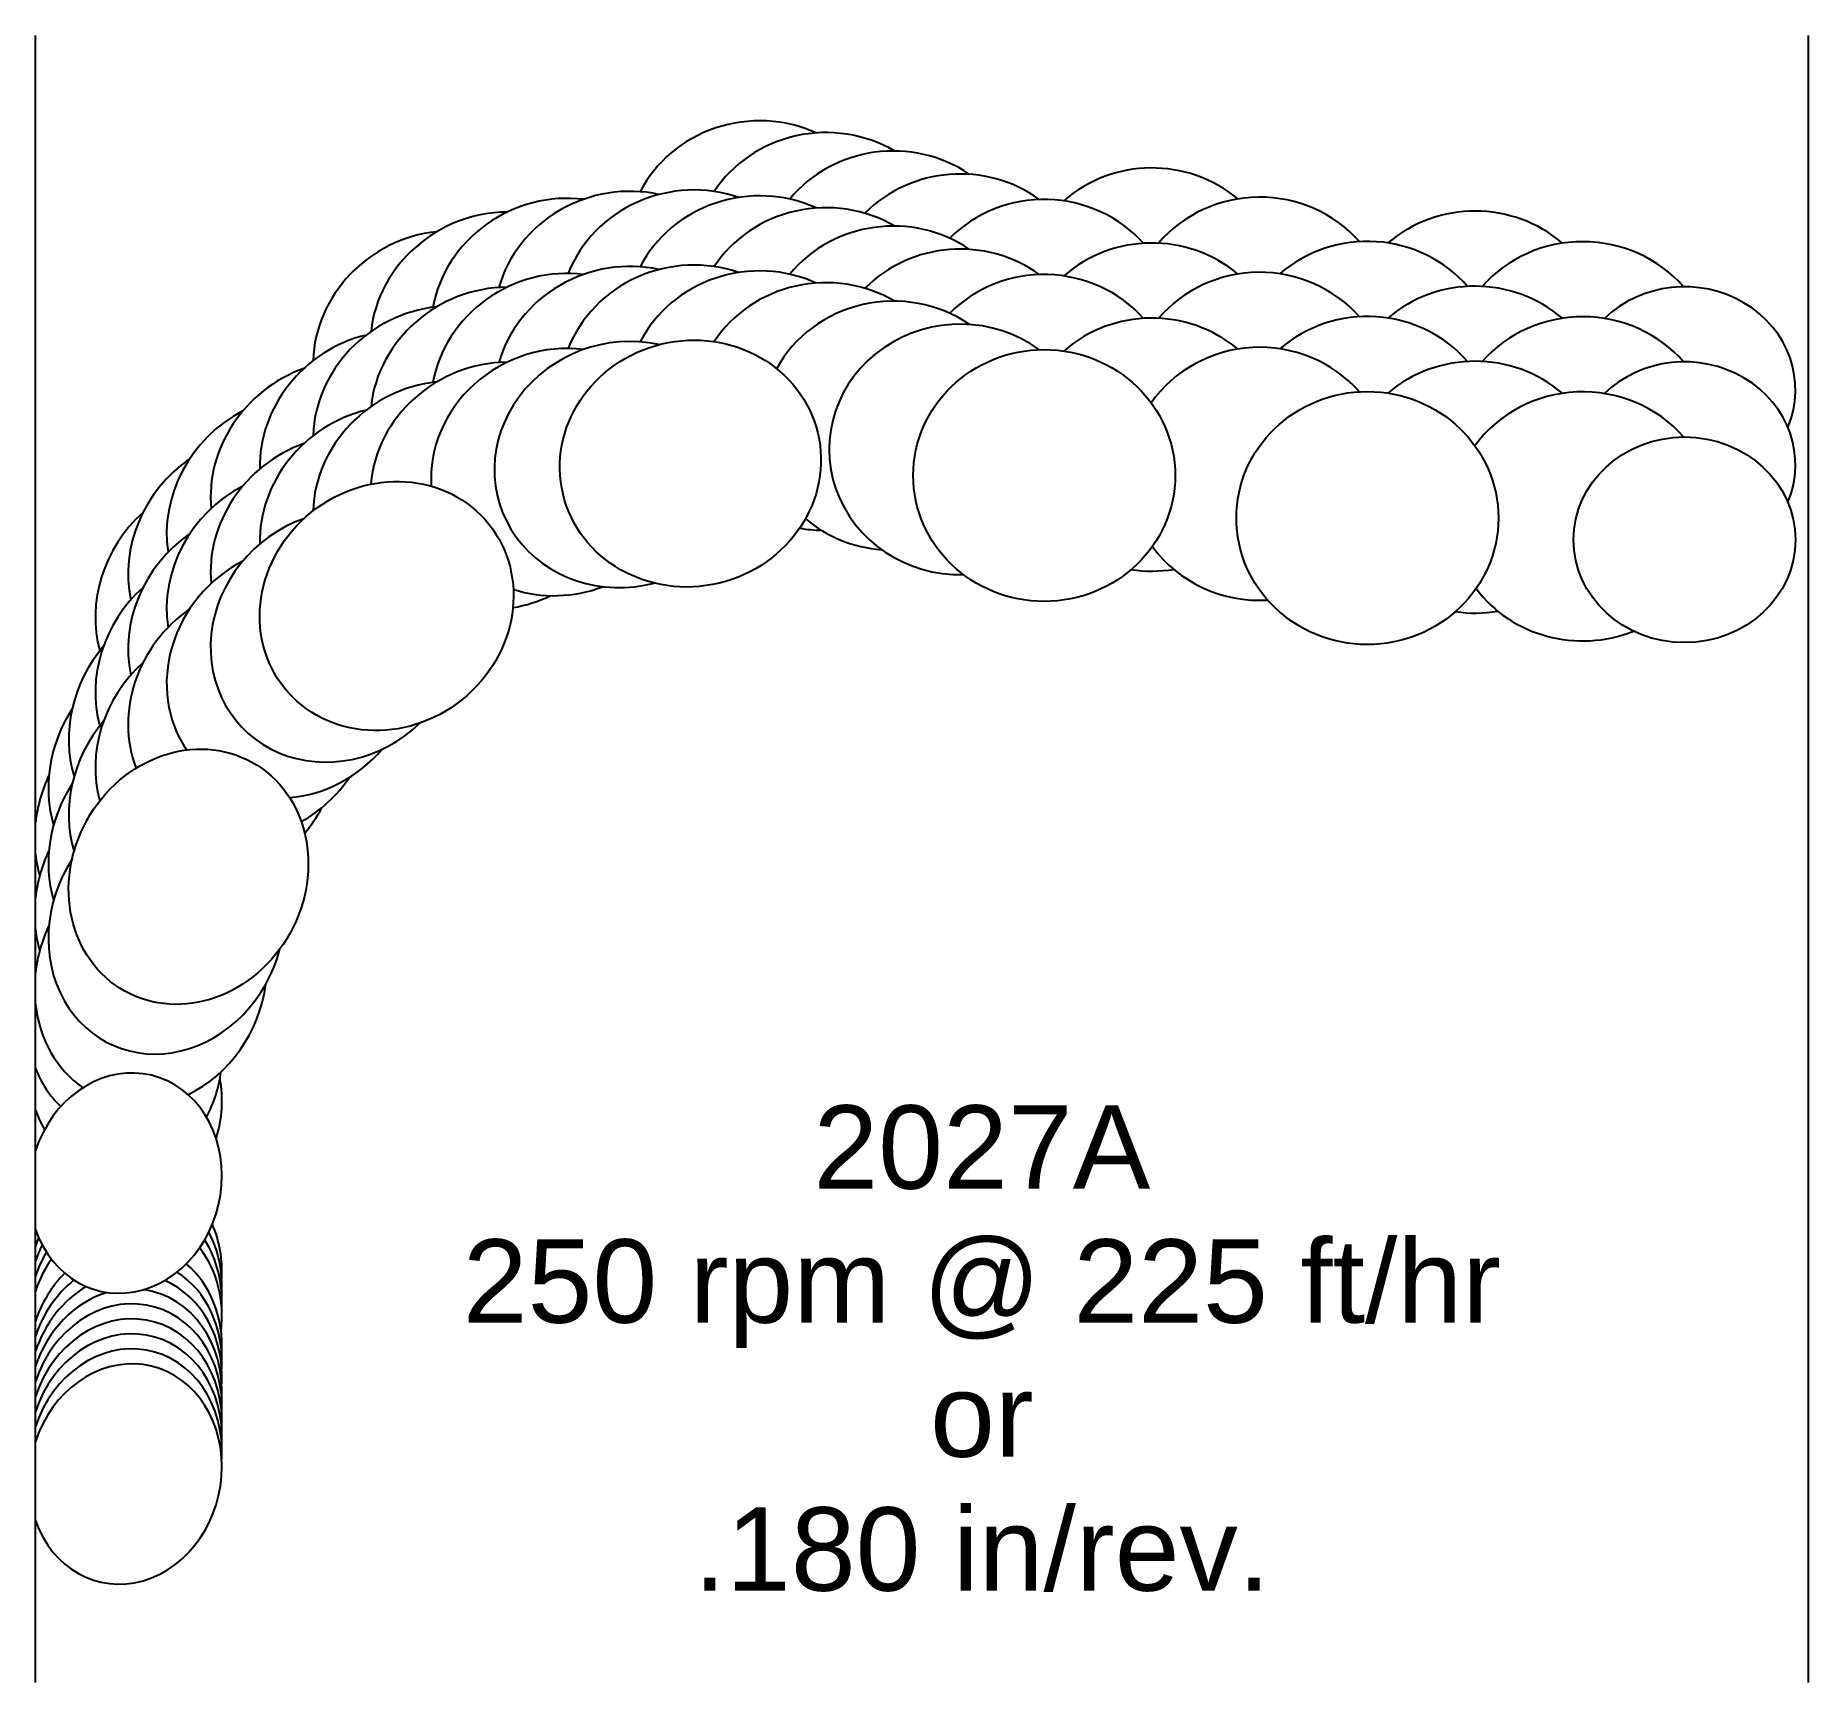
# Model space of a CAD drawing. Header units: inches. Extents: x -4.25 to 0, y -3.02 to 0.93.
import ezdxf
from ezdxf.enums import TextEntityAlignment as Align

# ---------------------------------------------------------------- set-up
doc = ezdxf.new("R2010")
doc.units = ezdxf.units.IN
doc.header["$MEASUREMENT"] = 0
for name, color, linetype in [('Blade_1', 30, 'Continuous'), ('Blade_2', 52, 'Continuous'), ('Blade_3', 92, 'Continuous'), ('Blade_4', 132, 'Continuous'), ('Blade_5', 152, 'Continuous'), ('Gage_Line', 7, 'Continuous')]:
    doc.layers.add(name, color=color, linetype=linetype)
doc.styles.get("Standard").update_dxf_attribs({"font": 'arial.ttf'})

msp = doc.modelspace()

# ---------------------------------------------------------------- linework, layer by layer
at = {"layer": 'Blade_1'}
for centre, major_axis, ratio, start_param, end_param in [((-2.6802, 0.2652), (0.3053, 0.0732), 0.939148, 0.970053, 2.561245), ((-1.8321, 0.2366), (0.314, 0), 0.961262, 6.992908, 8.660052), ((-1.0575, 0.1346), (0.314, 0), 0.965926, 6.982985, 8.585651), ((-2.6802, 0.0852), (0.3053, 0.0732), 0.939148, 0.970053, 2.561245), ((-1.8321, 0.0566), (0.314, 0), 0.961262, 6.992908, 8.660052), ((-0.2973, 0.0824), (0.266, 0), 0.927184, 5.909641, 8.660239), ((-1.0575, -0.0454), (0.314, 0), 0.965926, 6.982985, 8.585651), ((-3.4083, -0.0764), (0.2448, 0.1966), 0.918206, 1.095704, 2.52857), ((-0.2973, -0.0976), (0.266, 0), 0.927184, 5.909641, 8.660239), ((-3.4083, -0.2564), (0.2448, 0.1966), 0.918206, 1.095704, 2.52857), ((-3.8832, -0.7254), (0.1522, 0.2746), 0.887023, 1.345101, 2.429341), ((-3.8832, -0.9054), (0.1522, 0.2746), 0.887023, 1.345101, 2.429341), ((-4.0342, -1.8201), (0.0617, 0.2587), 0.861515, 2.20925, 7.755877), ((-4.0342, -1.6401), (0.0617, 0.2587), 0.861515, 4.634055, 5.187303), ((-4.0342, -2.1576), (0.0617, 0.2587), 0.861515, 4.845537, 5.677464), ((-4.0342, -2.1576), (0.0617, 0.2587), 0.861515, 7.429256, 7.755877), ((-4.0342, -2.3376), (0.0617, 0.2587), 0.861515, 6.744412, 7.755877), ((-4.0342, -2.3376), (0.0617, 0.2587), 0.861515, 4.914211, 6.362308), ((-4.0342, -2.5176), (0.0617, 0.2587), 0.861515, 2.20925, 7.755877)]:
    msp.add_ellipse(centre, major_axis=major_axis, ratio=ratio, start_param=start_param, end_param=end_param, dxfattribs=at)
for centre, major_axis, ratio in [((-2.6802, -0.0948), (0.3053, 0.0732), 0.939148), ((-1.8321, -0.1234), (0.314, 0), 0.961262), ((-1.0575, -0.2254), (0.314, 0), 0.965926), ((-0.2973, -0.2776), (0.266, 0), 0.927184), ((-3.4083, -0.4364), (0.2448, 0.1966), 0.918206), ((-3.8832, -1.0854), (0.1522, 0.2746), 0.887023)]:
    msp.add_ellipse(centre, major_axis=major_axis, ratio=ratio, dxfattribs=at)
at = {"layer": 'Blade_2'}
for centre, major_axis, ratio, start_param, end_param in [((-2.0335, 0.2991), (0.314, 0), 0.956305, 0.92127, 2.384204), ((-2.8381, 0.2628), (0.2974, 0.1007), 0.932755, 0.996526, 2.57286), ((-2.0335, 0.1191), (0.314, 0), 0.956305, 0.92127, 2.384204), ((-2.8381, 0.0828), (0.2974, 0.1007), 0.932755, 0.996526, 2.57286), ((-2.0335, -0.0609), (0.314, 0), 0.956305, 0.92127, 4.737435), ((-2.8381, -0.0972), (0.2974, 0.1007), 0.932755, 0.996526, 4.637375), ((-3.5284, -0.1498), (0.2265, 0.2175), 0.917792, 1.110939, 2.509947), ((-3.5284, -0.3298), (0.2265, 0.2175), 0.917792, 1.110939, 2.509947), ((-3.5284, -0.5098), (0.2265, 0.2175), 0.917792, 1.110939, 4.716168), ((-3.9361, -0.843), (0.132, 0.2849), 0.878779, 1.410507, 2.354511), ((-3.9361, -1.023), (0.132, 0.2849), 0.878779, 1.410507, 2.354511), ((-3.9361, -1.203), (0.132, 0.2849), 0.878779, 1.410507, 4.917034), ((-4.0342, -2.1216), (0.0617, 0.2587), 0.861515, 7.515202, 7.755877), ((-4.0342, -2.1216), (0.0617, 0.2587), 0.861515, 4.914211, 5.591517), ((-4.0342, -2.3016), (0.0617, 0.2587), 0.861515, 6.972336, 7.755877), ((-4.0342, -2.3016), (0.0617, 0.2587), 0.861515, 4.914211, 6.134383), ((-4.0342, -2.4816), (0.0617, 0.2587), 0.861515, 4.914211, 7.755877)]:
    msp.add_ellipse(centre, major_axis=major_axis, ratio=ratio, start_param=start_param, end_param=end_param, dxfattribs=at)
at = {"layer": 'Blade_3'}
for centre, major_axis, ratio, start_param, end_param in [((-2.1947, 0.356), (0.3138, 0.0099), 0.951011, 0.914848, 2.448068), ((-2.9913, 0.2448), (0.2868, 0.1278), 0.932426, 0.997987, 2.577575), ((-2.1947, 0.176), (0.3138, 0.0099), 0.951011, 0.914848, 2.448068), ((-1.3157, 0.2406), (0.314, 0), 0.965926, 6.988978, 8.735421), ((-0.5412, 0.1386), (0.314, 0), 0.951057, 6.974638, 8.729142), ((-2.9913, 0.0648), (0.2868, 0.1278), 0.932426, 0.997987, 2.577575), ((-1.3157, 0.0606), (0.314, 0), 0.965926, 6.988978, 8.735421), ((-2.1947, -0.004), (0.3138, 0.0099), 0.951011, 0.914848, 2.632483), ((-0.5412, -0.0414), (0.314, 0), 0.951057, 6.974638, 8.729142), ((-2.9913, -0.1152), (0.2868, 0.1278), 0.932426, 0.997987, 2.810545), ((-1.3157, -0.1194), (0.314, 0), 0.965926, 6.988978, 8.829195), ((-0.5412, -0.2214), (0.314, 0), 0.951057, 6.974638, 8.821852), ((-3.6369, -0.2347), (0.2091, 0.2343), 0.910461, 1.174605, 2.496759), ((-3.6369, -0.4147), (0.2091, 0.2343), 0.910461, 1.174605, 2.496759), ((-2.1947, -0.004), (0.3138, 0.0099), 0.951011, 3.951509, 4.59788), ((-1.3157, -0.1194), (0.314, 0), 0.965926, 3.75329, 4.773625), ((-3.6369, -0.5947), (0.2091, 0.2343), 0.910461, 1.174605, 2.920575), ((-2.9913, -0.1152), (0.2868, 0.1278), 0.932426, 3.945656, 4.650346), ((-0.5412, -0.2214), (0.314, 0), 0.951057, 3.760556, 5.110495), ((-3.6369, -0.5947), (0.2091, 0.2343), 0.910461, 3.903275, 4.733878), ((-3.9733, -0.9652), (0.112, 0.2933), 0.870326, 1.482263, 1.861288), ((-3.9733, -1.1452), (0.112, 0.2933), 0.870326, 1.482263, 1.861288), ((-3.9733, -0.9652), (0.112, 0.2933), 0.870326, 2.107484, 2.281131), ((-3.9733, -1.3252), (0.112, 0.2933), 0.870326, 1.482263, 1.861288), ((-3.9733, -1.1452), (0.112, 0.2933), 0.870326, 2.107484, 2.281131), ((-3.9733, -1.3252), (0.112, 0.2933), 0.870326, 3.87992, 4.978159), ((-3.9733, -1.3252), (0.112, 0.2933), 0.870326, 2.107484, 2.930149), ((-4.0342, -2.0856), (0.0617, 0.2587), 0.861515, 4.914211, 5.510452), ((-4.0342, -2.0856), (0.0617, 0.2587), 0.861515, 7.596267, 7.755877), ((-4.0342, -2.2656), (0.0617, 0.2587), 0.861515, 4.914211, 5.989515), ((-4.0342, -2.2656), (0.0617, 0.2587), 0.861515, 7.117205, 7.755877), ((-4.0342, -2.4456), (0.0617, 0.2587), 0.861515, 4.914211, 7.755877)]:
    msp.add_ellipse(centre, major_axis=major_axis, ratio=ratio, start_param=start_param, end_param=end_param, dxfattribs=at)
at = {"layer": 'Blade_4'}
for centre, major_axis, ratio, start_param, end_param in [((-2.3569, 0.4019), (0.3135, 0.0173), 0.945366, 0.959707, 2.531157), ((-1.5739, 0.3106), (0.314, 0), 0.965926, 7.13914, 8.591737), ((-2.3569, 0.2219), (0.3135, 0.0173), 0.945366, 0.959707, 2.531157), ((-0.7994, 0.2086), (0.314, 0), 0.961262, 7.124328, 8.580985), ((-3.1384, 0.2118), (0.275, 0.1516), 0.925674, 1.037749, 2.570877), ((-1.5739, 0.1306), (0.314, 0), 0.965926, 7.13914, 8.591737), ((-2.3569, 0.0419), (0.3135, 0.0173), 0.945366, 0.959707, 2.531157), ((-0.7994, 0.0286), (0.314, 0), 0.961262, 7.124328, 8.580985), ((-3.1384, 0.0318), (0.275, 0.1516), 0.925674, 1.037749, 2.570877), ((-1.5739, -0.0494), (0.314, 0), 0.965926, 7.13914, 8.591737), ((-0.7994, -0.1514), (0.314, 0), 0.961262, 7.124328, 8.580985), ((-3.1384, -0.1482), (0.275, 0.1516), 0.925674, 1.037749, 2.590738), ((-3.7329, -0.3298), (0.1909, 0.2493), 0.902887, 1.226682, 2.484165), ((-2.3569, 0.0419), (0.3135, 0.0173), 0.945366, 4.463652, 4.631782), ((-3.7329, -0.5098), (0.1909, 0.2493), 0.902887, 1.226682, 2.484165), ((-1.5739, -0.0494), (0.314, 0), 0.965926, 4.554115, 4.87997), ((-3.1384, -0.1482), (0.275, 0.1516), 0.925674, 4.347208, 4.651623), ((-3.7329, -0.6898), (0.1909, 0.2493), 0.902887, 1.226682, 2.6386), ((-0.7994, -0.1514), (0.314, 0), 0.961262, 4.562434, 4.886807), ((-3.7329, -0.6898), (0.1909, 0.2493), 0.902887, 4.263879, 4.772499), ((-4.0342, -1.4255), (0.0792, 0.2539), 0.861515, 2.301304, 2.761738), ((-4.0342, -1.4255), (0.0792, 0.2539), 0.861515, 4.19953, 4.225002), ((-4.0342, -2.0496), (0.0617, 0.2587), 0.861515, 7.673661, 7.755877), ((-4.0342, -2.0496), (0.0617, 0.2587), 0.861515, 4.914211, 5.433059), ((-4.0342, -2.2296), (0.0617, 0.2587), 0.861515, 7.234417, 7.755877), ((-4.0342, -2.2296), (0.0617, 0.2587), 0.861515, 4.914211, 5.872302), ((-4.0342, -2.4096), (0.0617, 0.2587), 0.861515, 4.914211, 7.755877)]:
    msp.add_ellipse(centre, major_axis=major_axis, ratio=ratio, start_param=start_param, end_param=end_param, dxfattribs=at)
at = {"layer": 'Blade_5'}
for centre, major_axis, ratio, start_param, end_param in [((-2.5192, 0.4317), (0.3109, 0.044), 0.939375, 0.974246, 2.55388), ((-2.5192, 0.2517), (0.3109, 0.044), 0.939375, 0.974246, 2.55388), ((-3.2779, 0.1645), (0.26, 0.1761), 0.925282, 1.044447, 2.55215), ((-2.5192, 0.0717), (0.3109, 0.044), 0.939375, 0.974246, 2.55388), ((-3.2779, -0.0155), (0.26, 0.1761), 0.925282, 1.044447, 2.55215), ((-3.2779, -0.1955), (0.26, 0.1761), 0.925282, 1.044447, 2.55215), ((-3.8152, -0.4338), (0.1716, 0.263), 0.895067, 1.282895, 2.469594), ((-3.8152, -0.6138), (0.1716, 0.263), 0.895067, 1.282895, 2.469594), ((-3.8152, -0.7938), (0.1716, 0.263), 0.895067, 1.282895, 2.469594), ((-3.8152, -0.7938), (0.1716, 0.263), 0.895067, 4.579373, 4.814577), ((-4.0342, -1.5328), (0.0631, 0.2584), 0.861515, 4.410945, 4.840572), ((-4.0342, -1.5328), (0.0631, 0.2584), 0.861515, 2.216266, 2.423179), ((-4.0342, -2.3736), (0.0617, 0.2587), 0.861515, 4.914211, 7.755877)]:
    msp.add_ellipse(centre, major_axis=major_axis, ratio=ratio, start_param=start_param, end_param=end_param, dxfattribs=at)
at = {"layer": 'Gage_Line'}
for p, q in [((-4.25, -3.0176), (-4.25, 0.9317)), ((0, -3.0176), (0, 0.9317))]:
    msp.add_line(p, q, dxfattribs=at)

# ---------------------------------------------------------------- texts
for s, p in [('2027A', (-1.9814, -1.7336)), ('250 rpm @ 225 ft/hr', (-1.9814, -2.0549)), ('or', (-1.9814, -2.3762)), ('.180 in/rev.', (-1.9814, -2.6974))]:
    msp.add_text(s, height=0.2, dxfattribs=at).set_placement(p, align=Align.MIDDLE_CENTER)

doc.saveas('drawing.dxf')
